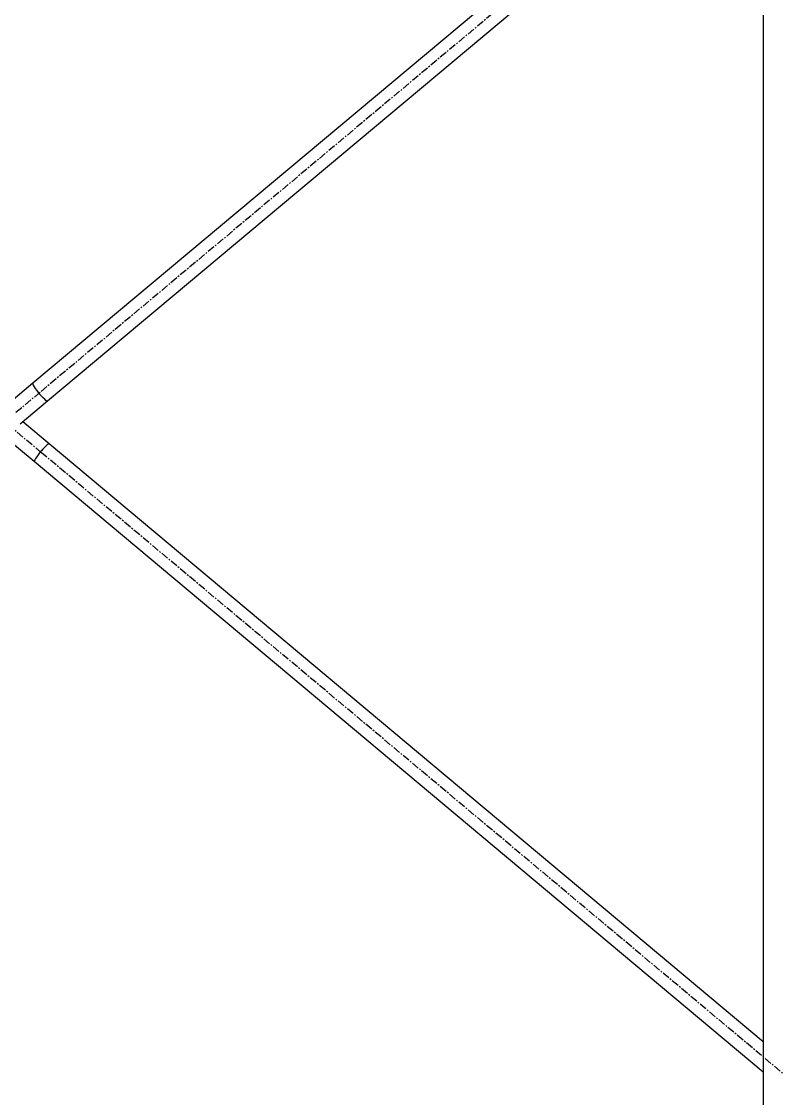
# Model space of a CAD drawing. Header units: millimetres. Extents: x 5143 to 30813, y 232 to 21408.
# Drawn here: x 10986 to 11778, y 9291 to 10420 of the extents above; entities that cross this region are included whole.
import ezdxf

# ---------------------------------------------------------------- set-up
doc = ezdxf.new("R2010")
doc.units = ezdxf.units.MM
doc.header["$LTSCALE"] = 0.25
doc.linetypes.add('CENTER', pattern=[50.8, 31.75, -6.35, 6.35, -6.35])
doc.linetypes.add('XKITLINE00', pattern=[0])

msp = doc.modelspace()

# ---------------------------------------------------------------- linework, layer by layer
at = {"color": 8, "linetype": 'CENTER'}
for p, q in [((11840, 10730.3), (11005.4, 10031.5)), ((11005.4, 10031.5), (10929.5, 9967.9)), ((11006.8, 9968), (10930.6, 10031.7)), ((11840, 9270.3), (11006.8, 9968))]:
    msp.add_line(p, q, dxfattribs=at)
at = {"color": 8, "linetype": 'XKITLINE00'}
for p, q in [((11763.8, 10682.3), (10997.8, 10040.9)), ((11763.8, 10650.6), (11013.1, 10022)), ((11763.8, 10620.3), (11763.8, 8951)), ((10997.8, 10040.9), (10965.7, 10014)), ((10997.8, 10040.9), (10997.5, 10040.6)), ((10997.8, 10040.9), (10997.5, 10040.6)), ((10997.5, 10040.6), (10997.6, 10039.8)), ((10997.5, 10040.6), (10997.6, 10039.8)), ((10997.6, 10039.8), (10998.1, 10038.7)), ((10997.6, 10039.8), (10998.1, 10038.7)), ((10998.1, 10038.7), (10999, 10037.2)), ((10998.1, 10038.7), (10999, 10037.2)), ((10999, 10037.2), (11000.2, 10035.3)), ((10999, 10037.2), (11000.2, 10035.3)), ((11000.2, 10035.3), (11001.7, 10033.3)), ((11000.2, 10035.3), (11001.7, 10033.3)), ((11001.7, 10033.3), (11003.3, 10031.2)), ((11001.7, 10033.3), (11003.3, 10031.2)), ((11013.1, 10022), (10984.5, 9998.1)), ((11003.3, 10031.2), (11005.1, 10029.2)), ((11003.3, 10031.2), (11005.1, 10029.2)), ((11005.1, 10029.2), (11006.9, 10027.2)), ((11005.1, 10029.2), (11006.9, 10027.2)), ((11006.9, 10027.2), (11008.6, 10025.4)), ((11006.9, 10027.2), (11008.6, 10025.4)), ((11010.1, 10024), (11008.6, 10025.4)), ((11010.1, 10024), (11008.6, 10025.4)), ((11011.4, 10022.9), (11010.1, 10024)), ((11011.4, 10022.9), (11010.1, 10024)), ((11012.4, 10022.2), (11011.4, 10022.9)), ((11012.4, 10022.2), (11011.4, 10022.9)), ((11013.1, 10022), (11012.4, 10022.2)), ((11013.1, 10022), (11012.4, 10022.2)), ((11014.7, 9977.2), (10987.1, 10000.3)), ((10998.9, 9958.7), (10968.2, 9984.4)), ((11012.8, 9976.3), (11011.5, 9975.2)), ((11012.8, 9976.3), (11011.5, 9975.2)), ((11013.8, 9977.1), (11012.8, 9976.3)), ((11013.8, 9977.1), (11012.8, 9976.3)), ((11014.4, 9977.3), (11013.8, 9977.1)), ((11014.4, 9977.3), (11013.8, 9977.1)), ((11014.7, 9977.2), (11014.4, 9977.3)), ((11014.7, 9977.2), (11014.4, 9977.3)), ((11014.7, 9977.2), (11014.7, 9977.1)), ((11014.7, 9977.2), (11014.7, 9977.1)), ((11763.8, 9349.9), (11014.7, 9977.2)), ((11003.1, 9965.7), (11001.7, 9963.7)), ((11003.1, 9965.7), (11001.7, 9963.7)), ((11004.8, 9967.7), (11003.1, 9965.7)), ((11004.8, 9967.7), (11003.1, 9965.7)), ((11006.5, 9969.8), (11004.8, 9967.7)), ((11006.5, 9969.8), (11004.8, 9967.7)), ((11008.3, 9971.8), (11006.5, 9969.8)), ((11008.3, 9971.8), (11006.6, 9969.8)), ((11010, 9973.6), (11008.3, 9971.8)), ((11010, 9973.6), (11008.3, 9971.8)), ((11011.5, 9975.2), (11010, 9973.6)), ((11011.5, 9975.2), (11010, 9973.6)), ((10999, 9959.4), (10998.9, 9958.7)), ((10999, 9959.4), (10998.9, 9958.7)), ((11763.8, 9318.3), (10998.9, 9958.7)), ((10999.6, 9960.5), (10999, 9959.4)), ((10999.6, 9960.5), (10999, 9959.4)), ((11000.5, 9961.9), (10999.6, 9960.5)), ((11000.5, 9961.9), (10999.6, 9960.5)), ((11001.7, 9963.7), (11000.5, 9961.9)), ((11001.7, 9963.7), (11000.5, 9961.9))]:
    msp.add_line(p, q, dxfattribs=at)
for centre in [(11005.4, 10031.5), (11005.4, 10031.5), (11006.8, 9968), (11006.8, 9968)]:
    msp.add_circle(centre, 0.05, dxfattribs=at)

doc.saveas('drawing.dxf')
